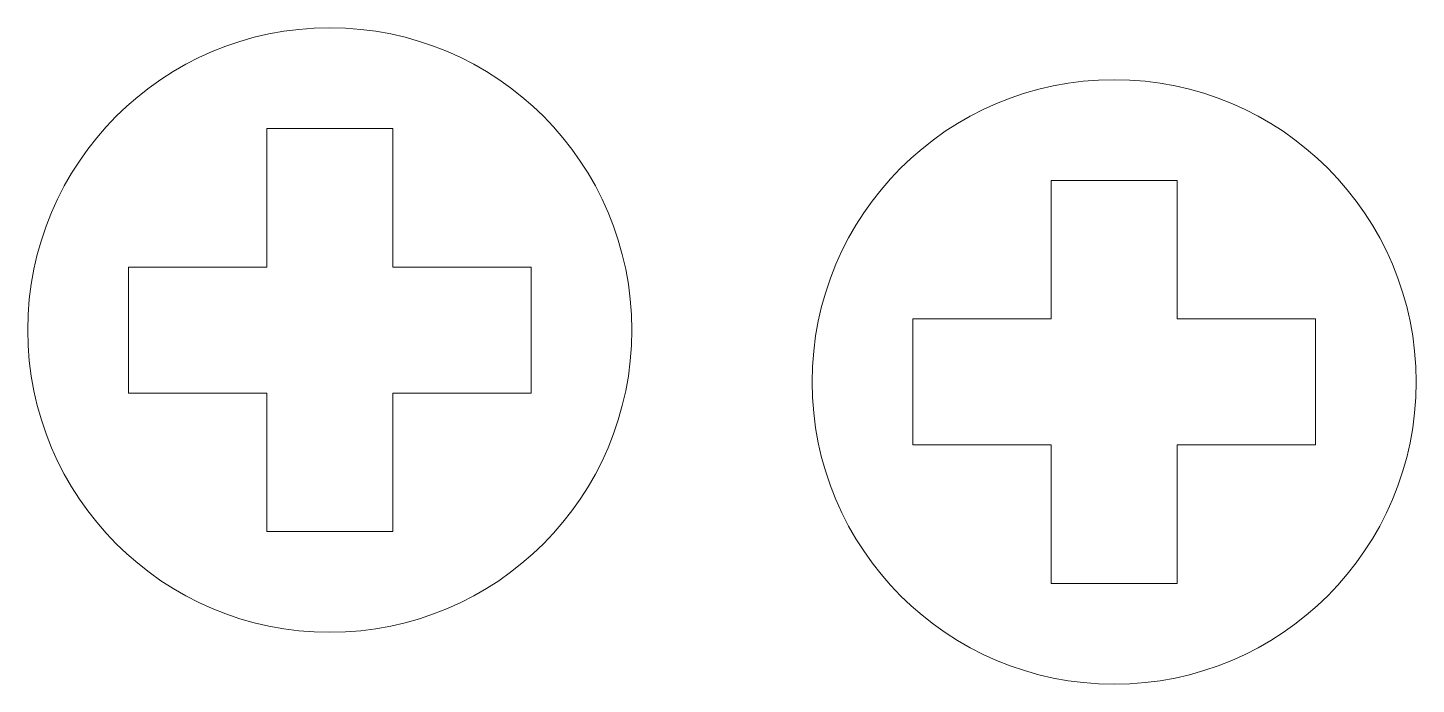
# Model space of a CAD drawing. Header units: millimetres. Extents: x 142.5 to 170.1, y 98 to 111.
import ezdxf

# ---------------------------------------------------------------- set-up
doc = ezdxf.new("R2010")
doc.units = ezdxf.units.MM
doc.layers.add('Visible (ANSI)', color=1, linetype='Continuous', lineweight=5, true_color=0xff0000)

msp = doc.modelspace()

# ---------------------------------------------------------------- linework, layer by layer
at = {"layer": 'Visible (ANSI)'}
for p, q in [((147.25, 106.25), (147.25, 109)), ((147.25, 109), (149.75, 109)), ((149.75, 109), (149.75, 106.25)), ((162.832, 105.22), (162.832, 107.97)), ((162.832, 107.97), (165.332, 107.97)), ((165.332, 107.97), (165.332, 105.22)), ((144.5, 106.25), (147.25, 106.25)), ((144.5, 103.75), (144.5, 106.25)), ((149.75, 106.25), (152.5, 106.25)), ((152.5, 106.25), (152.5, 103.75)), ((160.082, 105.22), (162.832, 105.22)), ((160.082, 102.72), (160.082, 105.22)), ((165.332, 105.22), (168.082, 105.22)), ((168.082, 105.22), (168.082, 102.72)), ((147.25, 103.75), (144.5, 103.75)), ((147.25, 101), (147.25, 103.75)), ((149.75, 103.75), (149.75, 101)), ((152.5, 103.75), (149.75, 103.75)), ((162.832, 102.72), (160.082, 102.72)), ((162.832, 99.97), (162.832, 102.72)), ((165.332, 102.72), (165.332, 99.97)), ((168.082, 102.72), (165.332, 102.72)), ((149.75, 101), (147.25, 101)), ((165.332, 99.97), (162.832, 99.97))]:
    msp.add_line(p, q, dxfattribs=at)
for centre in [(148.5, 105), (164.082, 103.97)]:
    msp.add_circle(centre, 6, dxfattribs=at)

doc.saveas('drawing.dxf')
